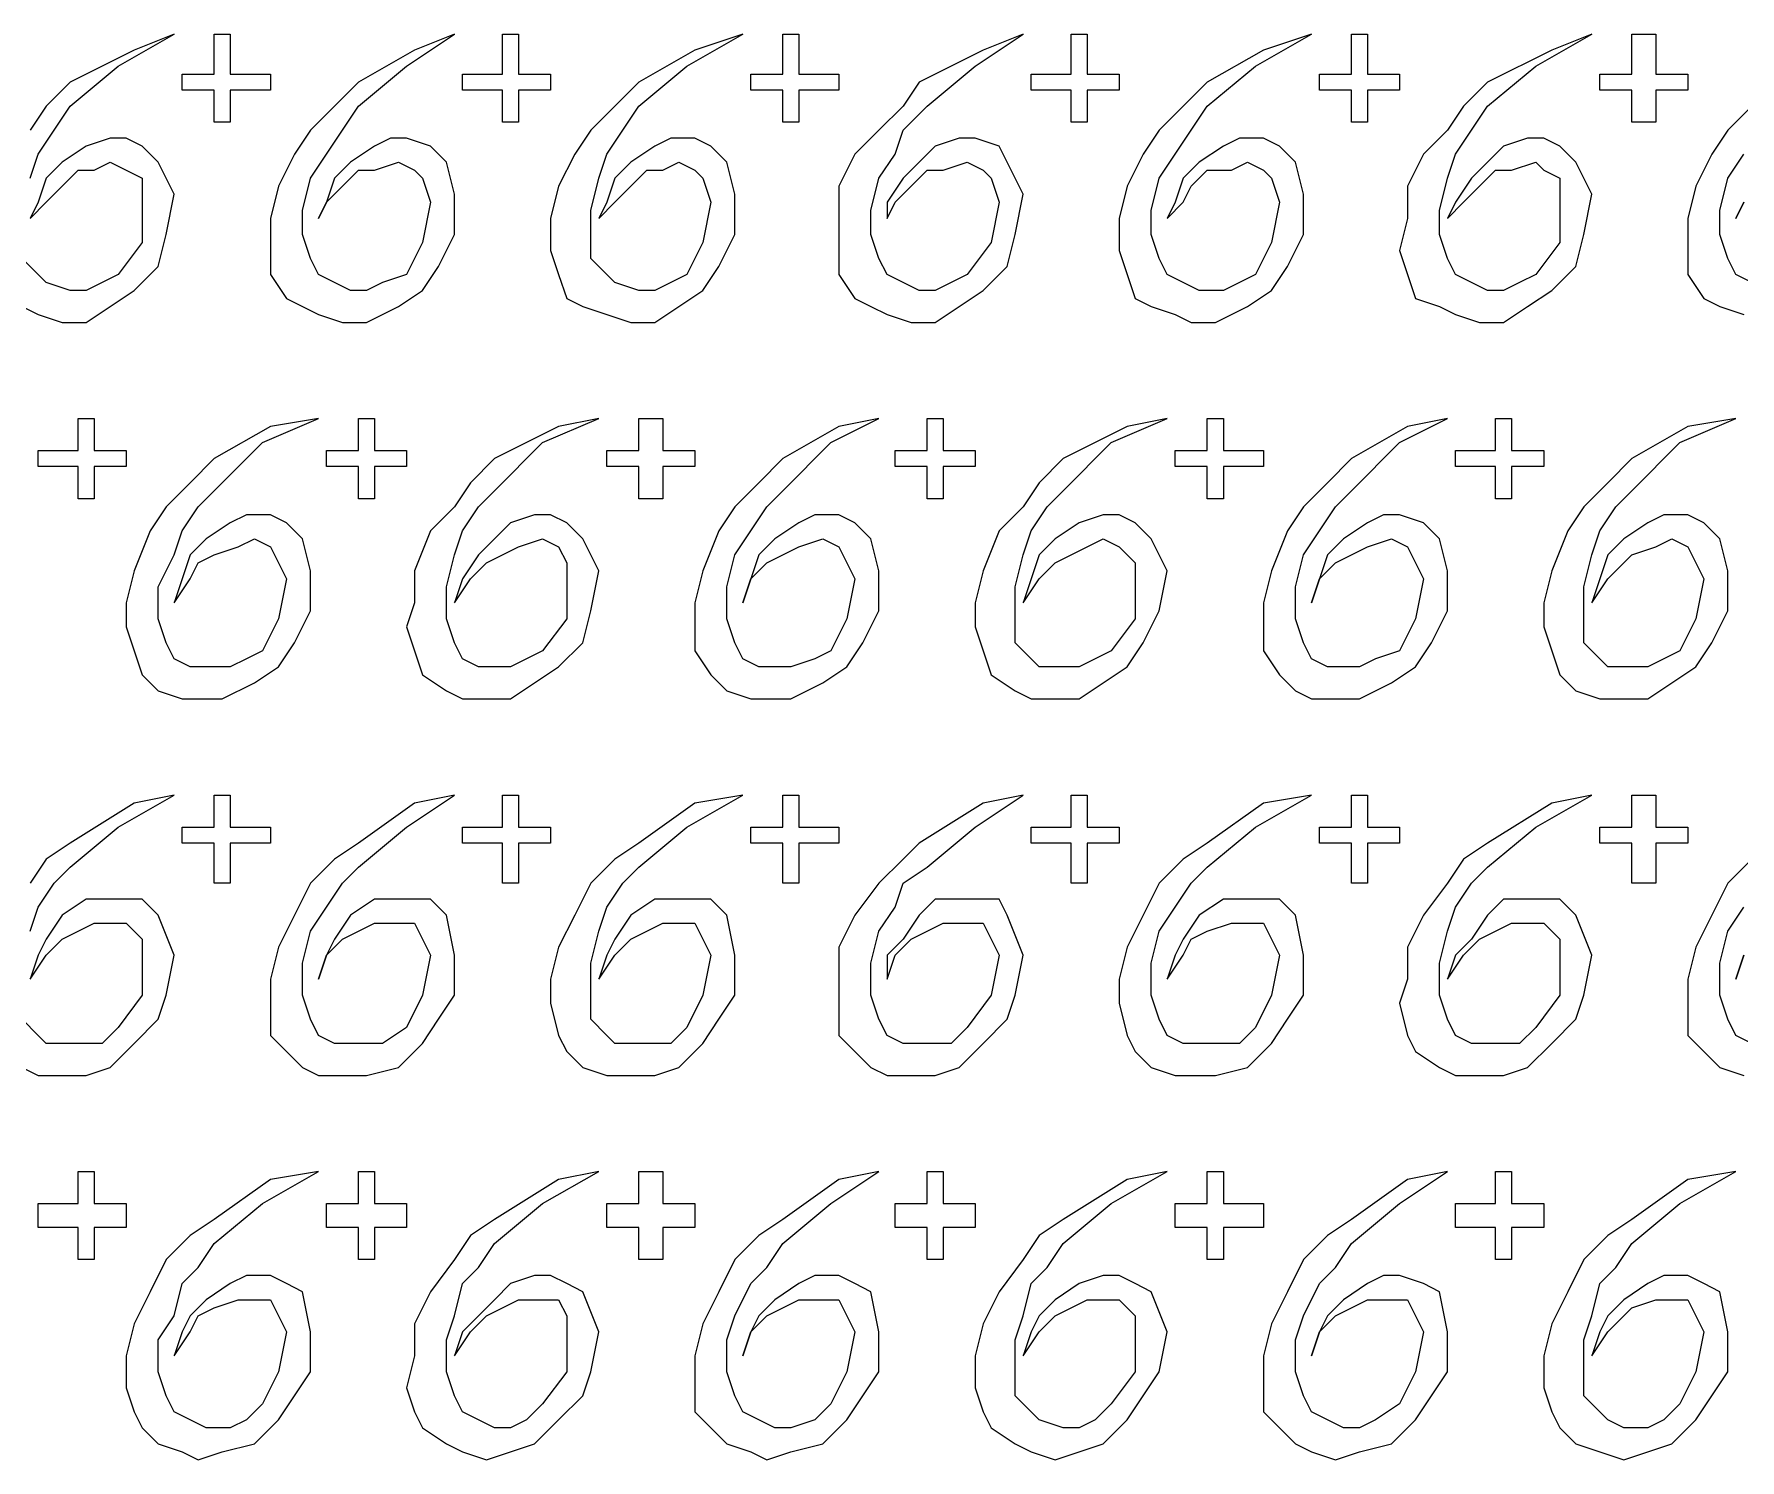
# Model space of a CAD drawing. Extents: x -66030 to 95157, y -13132 to 45879.
# Drawn here: x -3528 to -2696, y 25923 to 26618 of the extents above; entities that cross this region are included whole.
import ezdxf

# ---------------------------------------------------------------- set-up
doc = ezdxf.new("R2010")
doc.units = 0
doc.header["$LTSCALE"] = 100
doc.header["$MEASUREMENT"] = 0
doc.layers.get('0').update_dxf_attribs({"linetype": 'CONTINUOUS'})

msp = doc.modelspace()

# ---------------------------------------------------------------- linework, layer by layer
at = {"lineweight": 0}
for points in [[(-3529.63, 26547.82), (-3525.73, 26559.54), (-3517.92, 26571.26), (-3510.1, 26582.98), (-3486.67, 26602.51), (-3459.33, 26618.13), (-3478.86, 26610.32), (-3510.1, 26594.7), (-3521.82, 26582.98), (-3529.63, 26571.26)], [(-2689.85, 26582.98), (-2701.57, 26571.26), (-2709.38, 26559.54), (-2717.19, 26543.92), (-2721.1, 26528.29), (-2721.1, 26512.67), (-2721.1, 26500.95), (-2713.29, 26489.23), (-2705.47, 26485.33), (-2693.76, 26481.42)], [(-3533.54, 26485.33), (-3525.73, 26481.42), (-3514.01, 26477.52), (-3502.29, 26477.52), (-3490.57, 26485.33), (-3478.86, 26493.14), (-3467.14, 26504.86), (-3463.23, 26520.48), (-3459.33, 26540.01), (-3467.14, 26555.64), (-3474.95, 26563.45), (-3482.76, 26567.35), (-3490.57, 26567.35), (-3502.29, 26563.45), (-3514.01, 26555.64), (-3521.82, 26547.82), (-3525.73, 26536.11), (-3529.63, 26528.29)], [(-2689.85, 26497.05), (-2697.66, 26500.95), (-2701.57, 26508.76), (-2705.47, 26520.48), (-2705.47, 26532.2), (-2701.57, 26547.82), (-2693.76, 26559.54)], [(-3529.63, 26528.29), (-3521.82, 26536.11), (-3514.01, 26543.92), (-3506.2, 26551.73), (-3498.39, 26551.73), (-3490.57, 26555.64), (-3482.76, 26551.73), (-3474.95, 26547.82), (-3474.95, 26536.11), (-3474.95, 26516.58), (-3486.67, 26500.95), (-3494.48, 26497.05), (-3502.29, 26493.14), (-3510.1, 26493.14), (-3521.82, 26497.05), (-3525.73, 26500.95), (-3533.54, 26508.76)], [(-2693.76, 26536.11), (-2697.66, 26528.29), (-2697.66, 26528.29), (-2693.76, 26536.11)], [(-3529.63, 26180.66), (-3525.73, 26192.38), (-3517.92, 26204.1), (-3510.1, 26211.91), (-3486.67, 26231.44), (-3459.33, 26247.06), (-3478.86, 26243.16), (-3510.1, 26223.63), (-3521.82, 26215.82), (-3529.63, 26204.1)], [(-2689.85, 26215.82), (-2701.57, 26204.1), (-2709.38, 26188.47), (-2717.19, 26172.85), (-2721.1, 26157.23), (-2721.1, 26145.51), (-2721.1, 26129.89), (-2713.29, 26122.07), (-2705.47, 26114.26), (-2693.76, 26110.36)], [(-3533.54, 26114.26), (-3525.73, 26110.36), (-3514.01, 26110.36), (-3502.29, 26110.36), (-3490.57, 26114.26), (-3478.86, 26125.98), (-3467.14, 26137.7), (-3463.23, 26149.41), (-3459.33, 26168.94), (-3467.14, 26188.47), (-3474.95, 26196.29), (-3482.76, 26196.29), (-3490.57, 26196.29), (-3502.29, 26196.29), (-3514.01, 26188.47), (-3521.82, 26176.76), (-3525.73, 26168.94), (-3529.63, 26157.23)], [(-2689.85, 26125.98), (-2697.66, 26129.89), (-2701.57, 26137.7), (-2705.47, 26149.41), (-2705.47, 26165.04), (-2701.57, 26180.66), (-2693.76, 26192.38)], [(-3529.63, 26157.23), (-3521.82, 26168.94), (-3514.01, 26176.76), (-3506.2, 26180.66), (-3498.39, 26184.57), (-3490.57, 26184.57), (-3482.76, 26184.57), (-3474.95, 26176.76), (-3474.95, 26168.94), (-3474.95, 26149.41), (-3486.67, 26133.79), (-3494.48, 26125.98), (-3502.29, 26125.98), (-3510.1, 26125.98), (-3521.82, 26125.98), (-3525.73, 26129.89), (-3533.54, 26137.7)], [(-2693.76, 26168.94), (-2697.66, 26157.23), (-2697.66, 26157.23), (-2693.76, 26168.94)]]:
    msp.add_lwpolyline(points, dxfattribs=at)
for points in [[(-3455.42, 26598.6), (-3447.61, 26598.6), (-3439.8, 26598.6), (-3439.8, 26606.41), (-3439.8, 26618.13), (-3435.89, 26618.13), (-3431.98, 26618.13), (-3431.98, 26606.41), (-3431.98, 26598.6), (-3420.27, 26598.6), (-3412.45, 26598.6), (-3412.45, 26594.7), (-3412.45, 26590.79), (-3420.27, 26590.79), (-3431.98, 26590.79), (-3431.98, 26582.98), (-3431.98, 26575.17), (-3435.89, 26575.17), (-3439.8, 26575.17), (-3439.8, 26582.98), (-3439.8, 26590.79), (-3447.61, 26590.79), (-3455.42, 26590.79), (-3455.42, 26594.7), (-3455.42, 26598.6)], [(-3389.02, 26528.29), (-3385.11, 26536.11), (-3377.3, 26543.92), (-3369.49, 26551.73), (-3361.68, 26551.73), (-3349.96, 26555.64), (-3342.15, 26551.73), (-3338.24, 26547.82), (-3334.34, 26536.11), (-3338.24, 26516.58), (-3346.05, 26500.95), (-3357.77, 26497.05), (-3365.58, 26493.14), (-3373.39, 26493.14), (-3381.21, 26497.05), (-3389.02, 26500.95), (-3392.92, 26508.76), (-3396.83, 26520.48), (-3396.83, 26532.2), (-3392.92, 26547.82), (-3385.11, 26559.54), (-3377.3, 26571.26), (-3369.49, 26582.98), (-3346.05, 26602.51), (-3322.62, 26618.13), (-3342.15, 26610.32), (-3369.49, 26594.7), (-3381.21, 26582.98), (-3392.92, 26571.26), (-3400.74, 26559.54), (-3408.55, 26543.92), (-3412.45, 26528.29), (-3412.45, 26512.67), (-3412.45, 26500.95), (-3404.64, 26489.23), (-3396.83, 26485.33), (-3389.02, 26481.42), (-3377.3, 26477.52), (-3365.58, 26477.52), (-3349.96, 26485.33), (-3338.24, 26493.14), (-3330.43, 26504.86), (-3322.62, 26520.48), (-3322.62, 26540.01), (-3326.52, 26555.64), (-3334.34, 26563.45), (-3346.05, 26567.35), (-3353.86, 26567.35), (-3361.68, 26563.45), (-3373.39, 26555.64), (-3381.21, 26547.82), (-3385.11, 26536.11), (-3389.02, 26528.29)], [(-3318.71, 26598.6), (-3306.99, 26598.6), (-3299.18, 26598.6), (-3299.18, 26606.41), (-3299.18, 26618.13), (-3295.28, 26618.13), (-3291.37, 26618.13), (-3291.37, 26606.41), (-3291.37, 26598.6), (-3283.56, 26598.6), (-3275.75, 26598.6), (-3275.75, 26594.7), (-3275.75, 26590.79), (-3283.56, 26590.79), (-3291.37, 26590.79), (-3291.37, 26582.98), (-3291.37, 26575.17), (-3295.28, 26575.17), (-3299.18, 26575.17), (-3299.18, 26582.98), (-3299.18, 26590.79), (-3306.99, 26590.79), (-3318.71, 26590.79), (-3318.71, 26594.7), (-3318.71, 26598.6)], [(-3252.31, 26528.29), (-3244.5, 26536.11), (-3236.69, 26543.92), (-3228.87, 26551.73), (-3221.06, 26551.73), (-3213.25, 26555.64), (-3205.44, 26551.73), (-3201.53, 26547.82), (-3197.63, 26536.11), (-3201.53, 26516.58), (-3209.34, 26500.95), (-3217.16, 26497.05), (-3224.97, 26493.14), (-3232.78, 26493.14), (-3244.5, 26497.05), (-3248.4, 26500.95), (-3256.22, 26508.76), (-3256.22, 26520.48), (-3256.22, 26532.2), (-3252.31, 26547.82), (-3248.4, 26559.54), (-3240.59, 26571.26), (-3232.78, 26582.98), (-3209.34, 26602.51), (-3182, 26618.13), (-3205.44, 26610.32), (-3232.78, 26594.7), (-3244.5, 26582.98), (-3256.22, 26571.26), (-3264.03, 26559.54), (-3271.84, 26543.92), (-3275.75, 26528.29), (-3275.75, 26512.67), (-3271.84, 26500.95), (-3267.93, 26489.23), (-3260.12, 26485.33), (-3248.4, 26481.42), (-3236.69, 26477.52), (-3224.97, 26477.52), (-3213.25, 26485.33), (-3201.53, 26493.14), (-3193.72, 26504.86), (-3185.91, 26520.48), (-3185.91, 26540.01), (-3189.81, 26555.64), (-3197.63, 26563.45), (-3205.44, 26567.35), (-3217.16, 26567.35), (-3224.97, 26563.45), (-3236.69, 26555.64), (-3244.5, 26547.82), (-3248.4, 26536.11), (-3252.31, 26528.29)], [(-3178.1, 26598.6), (-3170.28, 26598.6), (-3162.47, 26598.6), (-3162.47, 26606.41), (-3162.47, 26618.13), (-3158.57, 26618.13), (-3154.66, 26618.13), (-3154.66, 26606.41), (-3154.66, 26598.6), (-3146.85, 26598.6), (-3135.13, 26598.6), (-3135.13, 26594.7), (-3135.13, 26590.79), (-3146.85, 26590.79), (-3154.66, 26590.79), (-3154.66, 26582.98), (-3154.66, 26575.17), (-3158.57, 26575.17), (-3162.47, 26575.17), (-3162.47, 26582.98), (-3162.47, 26590.79), (-3170.28, 26590.79), (-3178.1, 26590.79), (-3178.1, 26594.7), (-3178.1, 26598.6)], [(-3111.69, 26528.29), (-3107.79, 26536.11), (-3099.98, 26543.92), (-3092.17, 26551.73), (-3084.35, 26551.73), (-3072.64, 26555.64), (-3064.82, 26551.73), (-3060.92, 26547.82), (-3057.01, 26536.11), (-3060.92, 26516.58), (-3072.64, 26500.95), (-3080.45, 26497.05), (-3088.26, 26493.14), (-3096.07, 26493.14), (-3103.88, 26497.05), (-3111.69, 26500.95), (-3115.6, 26508.76), (-3119.51, 26520.48), (-3119.51, 26532.2), (-3115.6, 26547.82), (-3107.79, 26559.54), (-3103.88, 26571.26), (-3092.17, 26582.98), (-3068.73, 26602.51), (-3045.29, 26618.13), (-3064.82, 26610.32), (-3096.07, 26594.7), (-3103.88, 26582.98), (-3115.6, 26571.26), (-3127.32, 26559.54), (-3135.13, 26543.92), (-3135.13, 26528.29), (-3135.13, 26512.67), (-3135.13, 26500.95), (-3127.32, 26489.23), (-3119.51, 26485.33), (-3111.69, 26481.42), (-3099.98, 26477.52), (-3088.26, 26477.52), (-3076.54, 26485.33), (-3064.82, 26493.14), (-3053.11, 26504.86), (-3049.2, 26520.48), (-3045.29, 26540.01), (-3053.11, 26555.64), (-3057.01, 26563.45), (-3068.73, 26567.35), (-3076.54, 26567.35), (-3088.26, 26563.45), (-3096.07, 26555.64), (-3103.88, 26547.82), (-3111.69, 26536.11), (-3111.69, 26528.29)], [(-3041.39, 26598.6), (-3033.58, 26598.6), (-3021.86, 26598.6), (-3021.86, 26606.41), (-3021.86, 26618.13), (-3017.95, 26618.13), (-3014.05, 26618.13), (-3014.05, 26606.41), (-3014.05, 26598.6), (-3006.23, 26598.6), (-2998.42, 26598.6), (-2998.42, 26594.7), (-2998.42, 26590.79), (-3006.23, 26590.79), (-3014.05, 26590.79), (-3014.05, 26582.98), (-3014.05, 26575.17), (-3017.95, 26575.17), (-3021.86, 26575.17), (-3021.86, 26582.98), (-3021.86, 26590.79), (-3033.58, 26590.79), (-3041.39, 26590.79), (-3041.39, 26594.7), (-3041.39, 26598.6)], [(-2974.99, 26528.29), (-2967.17, 26536.11), (-2963.27, 26543.92), (-2955.46, 26551.73), (-2943.74, 26551.73), (-2935.93, 26555.64), (-2928.11, 26551.73), (-2924.21, 26547.82), (-2920.3, 26536.11), (-2924.21, 26516.58), (-2932.02, 26500.95), (-2939.83, 26497.05), (-2947.64, 26493.14), (-2959.36, 26493.14), (-2967.17, 26497.05), (-2974.99, 26500.95), (-2978.89, 26508.76), (-2982.8, 26520.48), (-2982.8, 26532.2), (-2978.89, 26547.82), (-2971.08, 26559.54), (-2963.27, 26571.26), (-2955.46, 26582.98), (-2932.02, 26602.51), (-2904.68, 26618.13), (-2928.11, 26610.32), (-2955.46, 26594.7), (-2967.17, 26582.98), (-2978.89, 26571.26), (-2986.7, 26559.54), (-2994.52, 26543.92), (-2998.42, 26528.29), (-2998.42, 26512.67), (-2994.52, 26500.95), (-2990.61, 26489.23), (-2982.8, 26485.33), (-2971.08, 26481.42), (-2963.27, 26477.52), (-2951.55, 26477.52), (-2935.93, 26485.33), (-2924.21, 26493.14), (-2916.4, 26504.86), (-2908.58, 26520.48), (-2908.58, 26540.01), (-2912.49, 26555.64), (-2920.3, 26563.45), (-2928.11, 26567.35), (-2939.83, 26567.35), (-2947.64, 26563.45), (-2959.36, 26555.64), (-2967.17, 26547.82), (-2971.08, 26536.11), (-2974.99, 26528.29)], [(-2900.77, 26598.6), (-2892.96, 26598.6), (-2885.15, 26598.6), (-2885.15, 26606.41), (-2885.15, 26618.13), (-2881.24, 26618.13), (-2877.34, 26618.13), (-2877.34, 26606.41), (-2877.34, 26598.6), (-2869.53, 26598.6), (-2861.71, 26598.6), (-2861.71, 26594.7), (-2861.71, 26590.79), (-2869.53, 26590.79), (-2877.34, 26590.79), (-2877.34, 26582.98), (-2877.34, 26575.17), (-2881.24, 26575.17), (-2885.15, 26575.17), (-2885.15, 26582.98), (-2885.15, 26590.79), (-2892.96, 26590.79), (-2900.77, 26590.79), (-2900.77, 26594.7), (-2900.77, 26598.6)], [(-2838.28, 26528.29), (-2830.47, 26536.11), (-2822.65, 26543.92), (-2814.84, 26551.73), (-2807.03, 26551.73), (-2795.31, 26555.64), (-2791.41, 26551.73), (-2783.59, 26547.82), (-2783.59, 26536.11), (-2783.59, 26516.58), (-2795.31, 26500.95), (-2803.12, 26497.05), (-2810.94, 26493.14), (-2818.75, 26493.14), (-2826.56, 26497.05), (-2834.37, 26500.95), (-2838.28, 26508.76), (-2842.18, 26520.48), (-2842.18, 26532.2), (-2838.28, 26547.82), (-2834.37, 26559.54), (-2826.56, 26571.26), (-2818.75, 26582.98), (-2795.31, 26602.51), (-2767.97, 26618.13), (-2787.5, 26610.32), (-2818.75, 26594.7), (-2830.47, 26582.98), (-2838.28, 26571.26), (-2850, 26559.54), (-2857.81, 26543.92), (-2857.81, 26528.29), (-2861.71, 26512.67), (-2857.81, 26500.95), (-2853.9, 26489.23), (-2842.18, 26485.33), (-2834.37, 26481.42), (-2822.65, 26477.52), (-2810.94, 26477.52), (-2799.22, 26485.33), (-2787.5, 26493.14), (-2775.78, 26504.86), (-2771.88, 26520.48), (-2767.97, 26540.01), (-2775.78, 26555.64), (-2783.59, 26563.45), (-2791.41, 26567.35), (-2799.22, 26567.35), (-2810.94, 26563.45), (-2818.75, 26555.64), (-2826.56, 26547.82), (-2834.37, 26536.11), (-2838.28, 26528.29)], [(-2764.06, 26598.6), (-2756.25, 26598.6), (-2748.44, 26598.6), (-2748.44, 26606.41), (-2748.44, 26618.13), (-2744.53, 26618.13), (-2736.72, 26618.13), (-2736.72, 26606.41), (-2736.72, 26598.6), (-2728.91, 26598.6), (-2721.1, 26598.6), (-2721.1, 26594.7), (-2721.1, 26590.79), (-2728.91, 26590.79), (-2736.72, 26590.79), (-2736.72, 26582.98), (-2736.72, 26575.17), (-2744.53, 26575.17), (-2748.44, 26575.17), (-2748.44, 26582.98), (-2748.44, 26590.79), (-2756.25, 26590.79), (-2764.06, 26590.79), (-2764.06, 26594.7), (-2764.06, 26598.6)], [(-3525.73, 26415.02), (-3517.92, 26415.02), (-3506.2, 26415.02), (-3506.2, 26422.83), (-3506.2, 26430.64), (-3502.29, 26430.64), (-3498.39, 26430.64), (-3498.39, 26422.83), (-3498.39, 26415.02), (-3490.57, 26415.02), (-3482.76, 26415.02), (-3482.76, 26411.11), (-3482.76, 26407.21), (-3490.57, 26407.21), (-3498.39, 26407.21), (-3498.39, 26399.4), (-3498.39, 26391.58), (-3502.29, 26391.58), (-3506.2, 26391.58), (-3506.2, 26399.4), (-3506.2, 26407.21), (-3517.92, 26407.21), (-3525.73, 26407.21), (-3525.73, 26411.11), (-3525.73, 26415.02)], [(-3459.33, 26340.81), (-3451.51, 26352.53), (-3447.61, 26360.34), (-3439.8, 26364.24), (-3428.08, 26368.15), (-3420.27, 26372.06), (-3412.45, 26368.15), (-3408.55, 26360.34), (-3404.64, 26352.53), (-3408.55, 26333), (-3416.36, 26317.37), (-3424.17, 26313.47), (-3431.98, 26309.56), (-3443.7, 26309.56), (-3451.51, 26309.56), (-3459.33, 26313.47), (-3463.23, 26321.28), (-3467.14, 26333), (-3467.14, 26348.62), (-3459.33, 26364.24), (-3455.42, 26375.96), (-3447.61, 26387.68), (-3439.8, 26395.49), (-3416.36, 26418.93), (-3389.02, 26430.64), (-3412.45, 26426.74), (-3439.8, 26411.11), (-3451.51, 26399.4), (-3463.23, 26387.68), (-3471.04, 26375.96), (-3478.86, 26356.43), (-3482.76, 26340.81), (-3482.76, 26329.09), (-3478.86, 26317.37), (-3474.95, 26305.65), (-3467.14, 26297.84), (-3455.42, 26293.94), (-3447.61, 26293.94), (-3435.89, 26293.94), (-3420.27, 26301.75), (-3408.55, 26309.56), (-3400.74, 26321.28), (-3392.92, 26336.9), (-3392.92, 26356.43), (-3396.83, 26372.06), (-3404.64, 26379.87), (-3412.45, 26383.77), (-3424.17, 26383.77), (-3431.98, 26379.87), (-3443.7, 26372.06), (-3451.51, 26364.24), (-3455.42, 26352.53), (-3459.33, 26340.81)], [(-3385.11, 26415.02), (-3377.3, 26415.02), (-3369.49, 26415.02), (-3369.49, 26422.83), (-3369.49, 26430.64), (-3365.58, 26430.64), (-3361.68, 26430.64), (-3361.68, 26422.83), (-3361.68, 26415.02), (-3353.86, 26415.02), (-3346.05, 26415.02), (-3346.05, 26411.11), (-3346.05, 26407.21), (-3353.86, 26407.21), (-3361.68, 26407.21), (-3361.68, 26399.4), (-3361.68, 26391.58), (-3365.58, 26391.58), (-3369.49, 26391.58), (-3369.49, 26399.4), (-3369.49, 26407.21), (-3377.3, 26407.21), (-3385.11, 26407.21), (-3385.11, 26411.11), (-3385.11, 26415.02)], [(-3322.62, 26340.81), (-3314.81, 26352.53), (-3306.99, 26360.34), (-3299.18, 26364.24), (-3291.37, 26368.15), (-3279.65, 26372.06), (-3271.84, 26368.15), (-3267.93, 26360.34), (-3267.93, 26352.53), (-3267.93, 26333), (-3279.65, 26317.37), (-3287.46, 26313.47), (-3295.28, 26309.56), (-3303.09, 26309.56), (-3310.9, 26309.56), (-3318.71, 26313.47), (-3322.62, 26321.28), (-3326.52, 26333), (-3326.52, 26348.62), (-3322.62, 26364.24), (-3318.71, 26375.96), (-3310.9, 26387.68), (-3303.09, 26395.49), (-3279.65, 26418.93), (-3252.31, 26430.64), (-3271.84, 26426.74), (-3303.09, 26411.11), (-3314.81, 26399.4), (-3322.62, 26387.68), (-3334.34, 26375.96), (-3342.15, 26356.43), (-3342.15, 26340.81), (-3346.05, 26329.09), (-3342.15, 26317.37), (-3338.24, 26305.65), (-3326.52, 26297.84), (-3318.71, 26293.94), (-3306.99, 26293.94), (-3295.28, 26293.94), (-3283.56, 26301.75), (-3271.84, 26309.56), (-3260.12, 26321.28), (-3256.22, 26336.9), (-3252.31, 26356.43), (-3260.12, 26372.06), (-3267.93, 26379.87), (-3275.75, 26383.77), (-3283.56, 26383.77), (-3295.28, 26379.87), (-3303.09, 26372.06), (-3310.9, 26364.24), (-3318.71, 26352.53), (-3322.62, 26340.81)], [(-3248.4, 26415.02), (-3240.59, 26415.02), (-3232.78, 26415.02), (-3232.78, 26422.83), (-3232.78, 26430.64), (-3228.87, 26430.64), (-3221.06, 26430.64), (-3221.06, 26422.83), (-3221.06, 26415.02), (-3213.25, 26415.02), (-3205.44, 26415.02), (-3205.44, 26411.11), (-3205.44, 26407.21), (-3213.25, 26407.21), (-3221.06, 26407.21), (-3221.06, 26399.4), (-3221.06, 26391.58), (-3228.87, 26391.58), (-3232.78, 26391.58), (-3232.78, 26399.4), (-3232.78, 26407.21), (-3240.59, 26407.21), (-3248.4, 26407.21), (-3248.4, 26411.11), (-3248.4, 26415.02)], [(-3182, 26340.81), (-3178.1, 26352.53), (-3170.28, 26360.34), (-3162.47, 26364.24), (-3154.66, 26368.15), (-3142.94, 26372.06), (-3135.13, 26368.15), (-3131.22, 26360.34), (-3127.32, 26352.53), (-3131.22, 26333), (-3139.04, 26317.37), (-3146.85, 26313.47), (-3158.57, 26309.56), (-3166.38, 26309.56), (-3174.19, 26309.56), (-3182, 26313.47), (-3185.91, 26321.28), (-3189.81, 26333), (-3189.81, 26348.62), (-3185.91, 26364.24), (-3178.1, 26375.96), (-3170.28, 26387.68), (-3162.47, 26395.49), (-3139.04, 26418.93), (-3115.6, 26430.64), (-3135.13, 26426.74), (-3162.47, 26411.11), (-3174.19, 26399.4), (-3185.91, 26387.68), (-3193.72, 26375.96), (-3201.53, 26356.43), (-3205.44, 26340.81), (-3205.44, 26329.09), (-3205.44, 26317.37), (-3197.63, 26305.65), (-3189.81, 26297.84), (-3178.1, 26293.94), (-3170.28, 26293.94), (-3158.57, 26293.94), (-3142.94, 26301.75), (-3131.22, 26309.56), (-3123.41, 26321.28), (-3115.6, 26336.9), (-3115.6, 26356.43), (-3119.51, 26372.06), (-3127.32, 26379.87), (-3135.13, 26383.77), (-3146.85, 26383.77), (-3154.66, 26379.87), (-3166.38, 26372.06), (-3174.19, 26364.24), (-3178.1, 26352.53), (-3182, 26340.81)], [(-3107.79, 26415.02), (-3099.98, 26415.02), (-3092.17, 26415.02), (-3092.17, 26422.83), (-3092.17, 26430.64), (-3088.26, 26430.64), (-3084.35, 26430.64), (-3084.35, 26422.83), (-3084.35, 26415.02), (-3076.54, 26415.02), (-3068.73, 26415.02), (-3068.73, 26411.11), (-3068.73, 26407.21), (-3076.54, 26407.21), (-3084.35, 26407.21), (-3084.35, 26399.4), (-3084.35, 26391.58), (-3088.26, 26391.58), (-3092.17, 26391.58), (-3092.17, 26399.4), (-3092.17, 26407.21), (-3099.98, 26407.21), (-3107.79, 26407.21), (-3107.79, 26411.11), (-3107.79, 26415.02)], [(-3045.29, 26340.81), (-3037.48, 26352.53), (-3029.67, 26360.34), (-3021.86, 26364.24), (-3014.05, 26368.15), (-3006.23, 26372.06), (-2998.42, 26368.15), (-2990.61, 26360.34), (-2990.61, 26352.53), (-2990.61, 26333), (-3002.33, 26317.37), (-3010.14, 26313.47), (-3017.95, 26309.56), (-3025.76, 26309.56), (-3037.48, 26309.56), (-3041.39, 26313.47), (-3049.2, 26321.28), (-3049.2, 26333), (-3049.2, 26348.62), (-3045.29, 26364.24), (-3041.39, 26375.96), (-3033.58, 26387.68), (-3025.76, 26395.49), (-3002.33, 26418.93), (-2974.99, 26430.64), (-2994.52, 26426.74), (-3025.76, 26411.11), (-3037.48, 26399.4), (-3045.29, 26387.68), (-3057.01, 26375.96), (-3064.82, 26356.43), (-3068.73, 26340.81), (-3068.73, 26329.09), (-3064.82, 26317.37), (-3060.92, 26305.65), (-3049.2, 26297.84), (-3041.39, 26293.94), (-3029.67, 26293.94), (-3017.95, 26293.94), (-3006.23, 26301.75), (-2994.52, 26309.56), (-2986.7, 26321.28), (-2978.89, 26336.9), (-2974.99, 26356.43), (-2982.8, 26372.06), (-2990.61, 26379.87), (-2998.42, 26383.77), (-3006.23, 26383.77), (-3017.95, 26379.87), (-3029.67, 26372.06), (-3037.48, 26364.24), (-3041.39, 26352.53), (-3045.29, 26340.81)], [(-2971.08, 26415.02), (-2963.27, 26415.02), (-2955.46, 26415.02), (-2955.46, 26422.83), (-2955.46, 26430.64), (-2951.55, 26430.64), (-2947.64, 26430.64), (-2947.64, 26422.83), (-2947.64, 26415.02), (-2935.93, 26415.02), (-2928.11, 26415.02), (-2928.11, 26411.11), (-2928.11, 26407.21), (-2935.93, 26407.21), (-2947.64, 26407.21), (-2947.64, 26399.4), (-2947.64, 26391.58), (-2951.55, 26391.58), (-2955.46, 26391.58), (-2955.46, 26399.4), (-2955.46, 26407.21), (-2963.27, 26407.21), (-2971.08, 26407.21), (-2971.08, 26411.11), (-2971.08, 26415.02)], [(-2904.68, 26340.81), (-2900.77, 26352.53), (-2892.96, 26360.34), (-2885.15, 26364.24), (-2877.34, 26368.15), (-2865.62, 26372.06), (-2857.81, 26368.15), (-2853.9, 26360.34), (-2850, 26352.53), (-2853.9, 26333), (-2861.71, 26317.37), (-2873.43, 26313.47), (-2881.24, 26309.56), (-2889.05, 26309.56), (-2896.87, 26309.56), (-2904.68, 26313.47), (-2908.58, 26321.28), (-2912.49, 26333), (-2912.49, 26348.62), (-2908.58, 26364.24), (-2900.77, 26375.96), (-2892.96, 26387.68), (-2885.15, 26395.49), (-2861.71, 26418.93), (-2838.28, 26430.64), (-2857.81, 26426.74), (-2885.15, 26411.11), (-2896.87, 26399.4), (-2908.58, 26387.68), (-2916.4, 26375.96), (-2924.21, 26356.43), (-2928.11, 26340.81), (-2928.11, 26329.09), (-2928.11, 26317.37), (-2920.3, 26305.65), (-2912.49, 26297.84), (-2904.68, 26293.94), (-2892.96, 26293.94), (-2881.24, 26293.94), (-2865.62, 26301.75), (-2853.9, 26309.56), (-2846.09, 26321.28), (-2838.28, 26336.9), (-2838.28, 26356.43), (-2842.18, 26372.06), (-2850, 26379.87), (-2861.71, 26383.77), (-2869.53, 26383.77), (-2877.34, 26379.87), (-2889.05, 26372.06), (-2896.87, 26364.24), (-2900.77, 26352.53), (-2904.68, 26340.81)], [(-2834.37, 26415.02), (-2826.56, 26415.02), (-2814.84, 26415.02), (-2814.84, 26422.83), (-2814.84, 26430.64), (-2810.94, 26430.64), (-2807.03, 26430.64), (-2807.03, 26422.83), (-2807.03, 26415.02), (-2799.22, 26415.02), (-2791.41, 26415.02), (-2791.41, 26411.11), (-2791.41, 26407.21), (-2799.22, 26407.21), (-2807.03, 26407.21), (-2807.03, 26399.4), (-2807.03, 26391.58), (-2810.94, 26391.58), (-2814.84, 26391.58), (-2814.84, 26399.4), (-2814.84, 26407.21), (-2826.56, 26407.21), (-2834.37, 26407.21), (-2834.37, 26411.11), (-2834.37, 26415.02)], [(-2767.97, 26340.81), (-2760.16, 26352.53), (-2752.35, 26360.34), (-2748.44, 26364.24), (-2736.72, 26368.15), (-2728.91, 26372.06), (-2721.1, 26368.15), (-2717.19, 26360.34), (-2713.29, 26352.53), (-2717.19, 26333), (-2725, 26317.37), (-2732.82, 26313.47), (-2740.63, 26309.56), (-2752.35, 26309.56), (-2760.16, 26309.56), (-2764.06, 26313.47), (-2771.88, 26321.28), (-2771.88, 26333), (-2771.88, 26348.62), (-2767.97, 26364.24), (-2764.06, 26375.96), (-2756.25, 26387.68), (-2748.44, 26395.49), (-2725, 26418.93), (-2697.66, 26430.64), (-2721.1, 26426.74), (-2748.44, 26411.11), (-2760.16, 26399.4), (-2771.88, 26387.68), (-2779.69, 26375.96), (-2787.5, 26356.43), (-2791.41, 26340.81), (-2791.41, 26329.09), (-2787.5, 26317.37), (-2783.59, 26305.65), (-2775.78, 26297.84), (-2764.06, 26293.94), (-2752.35, 26293.94), (-2740.63, 26293.94), (-2728.91, 26301.75), (-2717.19, 26309.56), (-2709.38, 26321.28), (-2701.57, 26336.9), (-2701.57, 26356.43), (-2705.47, 26372.06), (-2713.29, 26379.87), (-2721.1, 26383.77), (-2732.82, 26383.77), (-2740.63, 26379.87), (-2752.35, 26372.06), (-2760.16, 26364.24), (-2764.06, 26352.53), (-2767.97, 26340.81)], [(-3455.42, 26231.44), (-3447.61, 26231.44), (-3439.8, 26231.44), (-3439.8, 26239.25), (-3439.8, 26247.06), (-3435.89, 26247.06), (-3431.98, 26247.06), (-3431.98, 26239.25), (-3431.98, 26231.44), (-3420.27, 26231.44), (-3412.45, 26231.44), (-3412.45, 26227.53), (-3412.45, 26223.63), (-3420.27, 26223.63), (-3431.98, 26223.63), (-3431.98, 26211.91), (-3431.98, 26204.1), (-3435.89, 26204.1), (-3439.8, 26204.1), (-3439.8, 26211.91), (-3439.8, 26223.63), (-3447.61, 26223.63), (-3455.42, 26223.63), (-3455.42, 26227.53), (-3455.42, 26231.44)], [(-3389.02, 26157.23), (-3385.11, 26168.94), (-3377.3, 26176.76), (-3369.49, 26180.66), (-3361.68, 26184.57), (-3349.96, 26184.57), (-3342.15, 26184.57), (-3338.24, 26176.76), (-3334.34, 26168.94), (-3338.24, 26149.41), (-3346.05, 26133.79), (-3357.77, 26125.98), (-3365.58, 26125.98), (-3373.39, 26125.98), (-3381.21, 26125.98), (-3389.02, 26129.89), (-3392.92, 26137.7), (-3396.83, 26149.41), (-3396.83, 26165.04), (-3392.92, 26180.66), (-3385.11, 26192.38), (-3377.3, 26204.1), (-3369.49, 26211.91), (-3346.05, 26231.44), (-3322.62, 26247.06), (-3342.15, 26243.16), (-3369.49, 26223.63), (-3381.21, 26215.82), (-3392.92, 26204.1), (-3400.74, 26188.47), (-3408.55, 26172.85), (-3412.45, 26157.23), (-3412.45, 26145.51), (-3412.45, 26129.89), (-3404.64, 26122.07), (-3396.83, 26114.26), (-3389.02, 26110.36), (-3377.3, 26110.36), (-3365.58, 26110.36), (-3349.96, 26114.26), (-3338.24, 26125.98), (-3330.43, 26137.7), (-3322.62, 26149.41), (-3322.62, 26168.94), (-3326.52, 26188.47), (-3334.34, 26196.29), (-3346.05, 26196.29), (-3353.86, 26196.29), (-3361.68, 26196.29), (-3373.39, 26188.47), (-3381.21, 26176.76), (-3385.11, 26168.94), (-3389.02, 26157.23)], [(-3318.71, 26231.44), (-3306.99, 26231.44), (-3299.18, 26231.44), (-3299.18, 26239.25), (-3299.18, 26247.06), (-3295.28, 26247.06), (-3291.37, 26247.06), (-3291.37, 26239.25), (-3291.37, 26231.44), (-3283.56, 26231.44), (-3275.75, 26231.44), (-3275.75, 26227.53), (-3275.75, 26223.63), (-3283.56, 26223.63), (-3291.37, 26223.63), (-3291.37, 26211.91), (-3291.37, 26204.1), (-3295.28, 26204.1), (-3299.18, 26204.1), (-3299.18, 26211.91), (-3299.18, 26223.63), (-3306.99, 26223.63), (-3318.71, 26223.63), (-3318.71, 26227.53), (-3318.71, 26231.44)], [(-3252.31, 26157.23), (-3244.5, 26168.94), (-3236.69, 26176.76), (-3228.87, 26180.66), (-3221.06, 26184.57), (-3213.25, 26184.57), (-3205.44, 26184.57), (-3201.53, 26176.76), (-3197.63, 26168.94), (-3201.53, 26149.41), (-3209.34, 26133.79), (-3217.16, 26125.98), (-3224.97, 26125.98), (-3232.78, 26125.98), (-3244.5, 26125.98), (-3248.4, 26129.89), (-3256.22, 26137.7), (-3256.22, 26149.41), (-3256.22, 26165.04), (-3252.31, 26180.66), (-3248.4, 26192.38), (-3240.59, 26204.1), (-3232.78, 26211.91), (-3209.34, 26231.44), (-3182, 26247.06), (-3205.44, 26243.16), (-3232.78, 26223.63), (-3244.5, 26215.82), (-3256.22, 26204.1), (-3264.03, 26188.47), (-3271.84, 26172.85), (-3275.75, 26157.23), (-3275.75, 26145.51), (-3271.84, 26129.89), (-3267.93, 26122.07), (-3260.12, 26114.26), (-3248.4, 26110.36), (-3236.69, 26110.36), (-3224.97, 26110.36), (-3213.25, 26114.26), (-3201.53, 26125.98), (-3193.72, 26137.7), (-3185.91, 26149.41), (-3185.91, 26168.94), (-3189.81, 26188.47), (-3197.63, 26196.29), (-3205.44, 26196.29), (-3217.16, 26196.29), (-3224.97, 26196.29), (-3236.69, 26188.47), (-3244.5, 26176.76), (-3248.4, 26168.94), (-3252.31, 26157.23)], [(-3178.1, 26231.44), (-3170.28, 26231.44), (-3162.47, 26231.44), (-3162.47, 26239.25), (-3162.47, 26247.06), (-3158.57, 26247.06), (-3154.66, 26247.06), (-3154.66, 26239.25), (-3154.66, 26231.44), (-3146.85, 26231.44), (-3135.13, 26231.44), (-3135.13, 26227.53), (-3135.13, 26223.63), (-3146.85, 26223.63), (-3154.66, 26223.63), (-3154.66, 26211.91), (-3154.66, 26204.1), (-3158.57, 26204.1), (-3162.47, 26204.1), (-3162.47, 26211.91), (-3162.47, 26223.63), (-3170.28, 26223.63), (-3178.1, 26223.63), (-3178.1, 26227.53), (-3178.1, 26231.44)], [(-3111.69, 26157.23), (-3107.79, 26168.94), (-3099.98, 26176.76), (-3092.17, 26180.66), (-3084.35, 26184.57), (-3072.64, 26184.57), (-3064.82, 26184.57), (-3060.92, 26176.76), (-3057.01, 26168.94), (-3060.92, 26149.41), (-3072.64, 26133.79), (-3080.45, 26125.98), (-3088.26, 26125.98), (-3096.07, 26125.98), (-3103.88, 26125.98), (-3111.69, 26129.89), (-3115.6, 26137.7), (-3119.51, 26149.41), (-3119.51, 26165.04), (-3115.6, 26180.66), (-3107.79, 26192.38), (-3103.88, 26204.1), (-3092.17, 26211.91), (-3068.73, 26231.44), (-3045.29, 26247.06), (-3064.82, 26243.16), (-3096.07, 26223.63), (-3103.88, 26215.82), (-3115.6, 26204.1), (-3127.32, 26188.47), (-3135.13, 26172.85), (-3135.13, 26157.23), (-3135.13, 26145.51), (-3135.13, 26129.89), (-3127.32, 26122.07), (-3119.51, 26114.26), (-3111.69, 26110.36), (-3099.98, 26110.36), (-3088.26, 26110.36), (-3076.54, 26114.26), (-3064.82, 26125.98), (-3053.11, 26137.7), (-3049.2, 26149.41), (-3045.29, 26168.94), (-3053.11, 26188.47), (-3057.01, 26196.29), (-3068.73, 26196.29), (-3076.54, 26196.29), (-3088.26, 26196.29), (-3096.07, 26188.47), (-3103.88, 26176.76), (-3111.69, 26168.94), (-3111.69, 26157.23)], [(-3041.39, 26231.44), (-3033.58, 26231.44), (-3021.86, 26231.44), (-3021.86, 26239.25), (-3021.86, 26247.06), (-3017.95, 26247.06), (-3014.05, 26247.06), (-3014.05, 26239.25), (-3014.05, 26231.44), (-3006.23, 26231.44), (-2998.42, 26231.44), (-2998.42, 26227.53), (-2998.42, 26223.63), (-3006.23, 26223.63), (-3014.05, 26223.63), (-3014.05, 26211.91), (-3014.05, 26204.1), (-3017.95, 26204.1), (-3021.86, 26204.1), (-3021.86, 26211.91), (-3021.86, 26223.63), (-3033.58, 26223.63), (-3041.39, 26223.63), (-3041.39, 26227.53), (-3041.39, 26231.44)], [(-2974.99, 26157.23), (-2967.17, 26168.94), (-2963.27, 26176.76), (-2955.46, 26180.66), (-2943.74, 26184.57), (-2935.93, 26184.57), (-2928.11, 26184.57), (-2924.21, 26176.76), (-2920.3, 26168.94), (-2924.21, 26149.41), (-2932.02, 26133.79), (-2939.83, 26125.98), (-2947.64, 26125.98), (-2959.36, 26125.98), (-2967.17, 26125.98), (-2974.99, 26129.89), (-2978.89, 26137.7), (-2982.8, 26149.41), (-2982.8, 26165.04), (-2978.89, 26180.66), (-2971.08, 26192.38), (-2963.27, 26204.1), (-2955.46, 26211.91), (-2932.02, 26231.44), (-2904.68, 26247.06), (-2928.11, 26243.16), (-2955.46, 26223.63), (-2967.17, 26215.82), (-2978.89, 26204.1), (-2986.7, 26188.47), (-2994.52, 26172.85), (-2998.42, 26157.23), (-2998.42, 26145.51), (-2994.52, 26129.89), (-2990.61, 26122.07), (-2982.8, 26114.26), (-2971.08, 26110.36), (-2963.27, 26110.36), (-2951.55, 26110.36), (-2935.93, 26114.26), (-2924.21, 26125.98), (-2916.4, 26137.7), (-2908.58, 26149.41), (-2908.58, 26168.94), (-2912.49, 26188.47), (-2920.3, 26196.29), (-2928.11, 26196.29), (-2939.83, 26196.29), (-2947.64, 26196.29), (-2959.36, 26188.47), (-2967.17, 26176.76), (-2971.08, 26168.94), (-2974.99, 26157.23)], [(-2900.77, 26231.44), (-2892.96, 26231.44), (-2885.15, 26231.44), (-2885.15, 26239.25), (-2885.15, 26247.06), (-2881.24, 26247.06), (-2877.34, 26247.06), (-2877.34, 26239.25), (-2877.34, 26231.44), (-2869.53, 26231.44), (-2861.71, 26231.44), (-2861.71, 26227.53), (-2861.71, 26223.63), (-2869.53, 26223.63), (-2877.34, 26223.63), (-2877.34, 26211.91), (-2877.34, 26204.1), (-2881.24, 26204.1), (-2885.15, 26204.1), (-2885.15, 26211.91), (-2885.15, 26223.63), (-2892.96, 26223.63), (-2900.77, 26223.63), (-2900.77, 26227.53), (-2900.77, 26231.44)], [(-2838.28, 26157.23), (-2830.47, 26168.94), (-2822.65, 26176.76), (-2814.84, 26180.66), (-2807.03, 26184.57), (-2795.31, 26184.57), (-2791.41, 26184.57), (-2783.59, 26176.76), (-2783.59, 26168.94), (-2783.59, 26149.41), (-2795.31, 26133.79), (-2803.12, 26125.98), (-2810.94, 26125.98), (-2818.75, 26125.98), (-2826.56, 26125.98), (-2834.37, 26129.89), (-2838.28, 26137.7), (-2842.18, 26149.41), (-2842.18, 26165.04), (-2838.28, 26180.66), (-2834.37, 26192.38), (-2826.56, 26204.1), (-2818.75, 26211.91), (-2795.31, 26231.44), (-2767.97, 26247.06), (-2787.5, 26243.16), (-2818.75, 26223.63), (-2830.47, 26215.82), (-2838.28, 26204.1), (-2850, 26188.47), (-2857.81, 26172.85), (-2857.81, 26157.23), (-2861.71, 26145.51), (-2857.81, 26129.89), (-2853.9, 26122.07), (-2842.18, 26114.26), (-2834.37, 26110.36), (-2822.65, 26110.36), (-2810.94, 26110.36), (-2799.22, 26114.26), (-2787.5, 26125.98), (-2775.78, 26137.7), (-2771.88, 26149.41), (-2767.97, 26168.94), (-2775.78, 26188.47), (-2783.59, 26196.29), (-2791.41, 26196.29), (-2799.22, 26196.29), (-2810.94, 26196.29), (-2818.75, 26188.47), (-2826.56, 26176.76), (-2834.37, 26168.94), (-2838.28, 26157.23)], [(-2764.06, 26231.44), (-2756.25, 26231.44), (-2748.44, 26231.44), (-2748.44, 26239.25), (-2748.44, 26247.06), (-2744.53, 26247.06), (-2736.72, 26247.06), (-2736.72, 26239.25), (-2736.72, 26231.44), (-2728.91, 26231.44), (-2721.1, 26231.44), (-2721.1, 26227.53), (-2721.1, 26223.63), (-2728.91, 26223.63), (-2736.72, 26223.63), (-2736.72, 26211.91), (-2736.72, 26204.1), (-2744.53, 26204.1), (-2748.44, 26204.1), (-2748.44, 26211.91), (-2748.44, 26223.63), (-2756.25, 26223.63), (-2764.06, 26223.63), (-2764.06, 26227.53), (-2764.06, 26231.44)], [(-3525.73, 26047.86), (-3517.92, 26047.86), (-3506.2, 26047.86), (-3506.2, 26055.67), (-3506.2, 26063.48), (-3502.29, 26063.48), (-3498.39, 26063.48), (-3498.39, 26055.67), (-3498.39, 26047.86), (-3490.57, 26047.86), (-3482.76, 26047.86), (-3482.76, 26040.05), (-3482.76, 26036.14), (-3490.57, 26036.14), (-3498.39, 26036.14), (-3498.39, 26028.33), (-3498.39, 26020.52), (-3502.29, 26020.52), (-3506.2, 26020.52), (-3506.2, 26028.33), (-3506.2, 26036.14), (-3517.92, 26036.14), (-3525.73, 26036.14), (-3525.73, 26040.05), (-3525.73, 26047.86)], [(-3459.33, 25973.65), (-3451.51, 25985.36), (-3447.61, 25993.18), (-3439.8, 25997.08), (-3428.08, 26000.99), (-3420.27, 26000.99), (-3412.45, 26000.99), (-3408.55, 25993.18), (-3404.64, 25985.36), (-3408.55, 25965.83), (-3416.36, 25950.21), (-3424.17, 25942.4), (-3431.98, 25938.49), (-3443.7, 25938.49), (-3451.51, 25942.4), (-3459.33, 25946.3), (-3463.23, 25954.12), (-3467.14, 25965.83), (-3467.14, 25981.46), (-3459.33, 25993.18), (-3455.42, 26008.8), (-3447.61, 26016.61), (-3439.8, 26028.33), (-3416.36, 26047.86), (-3389.02, 26063.48), (-3412.45, 26059.58), (-3439.8, 26040.05), (-3451.51, 26032.24), (-3463.23, 26020.52), (-3471.04, 26004.89), (-3478.86, 25989.27), (-3482.76, 25973.65), (-3482.76, 25958.02), (-3478.86, 25946.3), (-3474.95, 25938.49), (-3467.14, 25930.68), (-3455.42, 25926.77), (-3447.61, 25922.87), (-3435.89, 25926.77), (-3420.27, 25930.68), (-3408.55, 25942.4), (-3400.74, 25954.12), (-3392.92, 25965.83), (-3392.92, 25985.36), (-3396.83, 26004.89), (-3404.64, 26008.8), (-3412.45, 26012.71), (-3424.17, 26012.71), (-3431.98, 26008.8), (-3443.7, 26000.99), (-3451.51, 25993.18), (-3455.42, 25985.36), (-3459.33, 25973.65)], [(-3385.11, 26047.86), (-3377.3, 26047.86), (-3369.49, 26047.86), (-3369.49, 26055.67), (-3369.49, 26063.48), (-3365.58, 26063.48), (-3361.68, 26063.48), (-3361.68, 26055.67), (-3361.68, 26047.86), (-3353.86, 26047.86), (-3346.05, 26047.86), (-3346.05, 26040.05), (-3346.05, 26036.14), (-3353.86, 26036.14), (-3361.68, 26036.14), (-3361.68, 26028.33), (-3361.68, 26020.52), (-3365.58, 26020.52), (-3369.49, 26020.52), (-3369.49, 26028.33), (-3369.49, 26036.14), (-3377.3, 26036.14), (-3385.11, 26036.14), (-3385.11, 26040.05), (-3385.11, 26047.86)], [(-3322.62, 25973.65), (-3314.81, 25985.36), (-3306.99, 25993.18), (-3299.18, 25997.08), (-3291.37, 26000.99), (-3279.65, 26000.99), (-3271.84, 26000.99), (-3267.93, 25993.18), (-3267.93, 25985.36), (-3267.93, 25965.83), (-3279.65, 25950.21), (-3287.46, 25942.4), (-3295.28, 25938.49), (-3303.09, 25938.49), (-3310.9, 25942.4), (-3318.71, 25946.3), (-3322.62, 25954.12), (-3326.52, 25965.83), (-3326.52, 25981.46), (-3322.62, 25993.18), (-3318.71, 26008.8), (-3310.9, 26016.61), (-3303.09, 26028.33), (-3279.65, 26047.86), (-3252.31, 26063.48), (-3271.84, 26059.58), (-3303.09, 26040.05), (-3314.81, 26032.24), (-3322.62, 26020.52), (-3334.34, 26004.89), (-3342.15, 25989.27), (-3342.15, 25973.65), (-3346.05, 25958.02), (-3342.15, 25946.3), (-3338.24, 25938.49), (-3326.52, 25930.68), (-3318.71, 25926.77), (-3306.99, 25922.87), (-3295.28, 25926.77), (-3283.56, 25930.68), (-3271.84, 25942.4), (-3260.12, 25954.12), (-3256.22, 25965.83), (-3252.31, 25985.36), (-3260.12, 26004.89), (-3267.93, 26008.8), (-3275.75, 26012.71), (-3283.56, 26012.71), (-3295.28, 26008.8), (-3303.09, 26000.99), (-3310.9, 25993.18), (-3318.71, 25985.36), (-3322.62, 25973.65)], [(-3248.4, 26047.86), (-3240.59, 26047.86), (-3232.78, 26047.86), (-3232.78, 26055.67), (-3232.78, 26063.48), (-3228.87, 26063.48), (-3221.06, 26063.48), (-3221.06, 26055.67), (-3221.06, 26047.86), (-3213.25, 26047.86), (-3205.44, 26047.86), (-3205.44, 26040.05), (-3205.44, 26036.14), (-3213.25, 26036.14), (-3221.06, 26036.14), (-3221.06, 26028.33), (-3221.06, 26020.52), (-3228.87, 26020.52), (-3232.78, 26020.52), (-3232.78, 26028.33), (-3232.78, 26036.14), (-3240.59, 26036.14), (-3248.4, 26036.14), (-3248.4, 26040.05), (-3248.4, 26047.86)], [(-3182, 25973.65), (-3178.1, 25985.36), (-3170.28, 25993.18), (-3162.47, 25997.08), (-3154.66, 26000.99), (-3142.94, 26000.99), (-3135.13, 26000.99), (-3131.22, 25993.18), (-3127.32, 25985.36), (-3131.22, 25965.83), (-3139.04, 25950.21), (-3146.85, 25942.4), (-3158.57, 25938.49), (-3166.38, 25938.49), (-3174.19, 25942.4), (-3182, 25946.3), (-3185.91, 25954.12), (-3189.81, 25965.83), (-3189.81, 25981.46), (-3185.91, 25993.18), (-3178.1, 26008.8), (-3170.28, 26016.61), (-3162.47, 26028.33), (-3139.04, 26047.86), (-3115.6, 26063.48), (-3135.13, 26059.58), (-3162.47, 26040.05), (-3174.19, 26032.24), (-3185.91, 26020.52), (-3193.72, 26004.89), (-3201.53, 25989.27), (-3205.44, 25973.65), (-3205.44, 25958.02), (-3205.44, 25946.3), (-3197.63, 25938.49), (-3189.81, 25930.68), (-3178.1, 25926.77), (-3170.28, 25922.87), (-3158.57, 25926.77), (-3142.94, 25930.68), (-3131.22, 25942.4), (-3123.41, 25954.12), (-3115.6, 25965.83), (-3115.6, 25985.36), (-3119.51, 26004.89), (-3127.32, 26008.8), (-3135.13, 26012.71), (-3146.85, 26012.71), (-3154.66, 26008.8), (-3166.38, 26000.99), (-3174.19, 25993.18), (-3178.1, 25985.36), (-3182, 25973.65)], [(-3107.79, 26047.86), (-3099.98, 26047.86), (-3092.17, 26047.86), (-3092.17, 26055.67), (-3092.17, 26063.48), (-3088.26, 26063.48), (-3084.35, 26063.48), (-3084.35, 26055.67), (-3084.35, 26047.86), (-3076.54, 26047.86), (-3068.73, 26047.86), (-3068.73, 26040.05), (-3068.73, 26036.14), (-3076.54, 26036.14), (-3084.35, 26036.14), (-3084.35, 26028.33), (-3084.35, 26020.52), (-3088.26, 26020.52), (-3092.17, 26020.52), (-3092.17, 26028.33), (-3092.17, 26036.14), (-3099.98, 26036.14), (-3107.79, 26036.14), (-3107.79, 26040.05), (-3107.79, 26047.86)], [(-3045.29, 25973.65), (-3037.48, 25985.36), (-3029.67, 25993.18), (-3021.86, 25997.08), (-3014.05, 26000.99), (-3006.23, 26000.99), (-2998.42, 26000.99), (-2990.61, 25993.18), (-2990.61, 25985.36), (-2990.61, 25965.83), (-3002.33, 25950.21), (-3010.14, 25942.4), (-3017.95, 25938.49), (-3025.76, 25938.49), (-3037.48, 25942.4), (-3041.39, 25946.3), (-3049.2, 25954.12), (-3049.2, 25965.83), (-3049.2, 25981.46), (-3045.29, 25993.18), (-3041.39, 26008.8), (-3033.58, 26016.61), (-3025.76, 26028.33), (-3002.33, 26047.86), (-2974.99, 26063.48), (-2994.52, 26059.58), (-3025.76, 26040.05), (-3037.48, 26032.24), (-3045.29, 26020.52), (-3057.01, 26004.89), (-3064.82, 25989.27), (-3068.73, 25973.65), (-3068.73, 25958.02), (-3064.82, 25946.3), (-3060.92, 25938.49), (-3049.2, 25930.68), (-3041.39, 25926.77), (-3029.67, 25922.87), (-3017.95, 25926.77), (-3006.23, 25930.68), (-2994.52, 25942.4), (-2986.7, 25954.12), (-2978.89, 25965.83), (-2974.99, 25985.36), (-2982.8, 26004.89), (-2990.61, 26008.8), (-2998.42, 26012.71), (-3006.23, 26012.71), (-3017.95, 26008.8), (-3029.67, 26000.99), (-3037.48, 25993.18), (-3041.39, 25985.36), (-3045.29, 25973.65)], [(-2971.08, 26047.86), (-2963.27, 26047.86), (-2955.46, 26047.86), (-2955.46, 26055.67), (-2955.46, 26063.48), (-2951.55, 26063.48), (-2947.64, 26063.48), (-2947.64, 26055.67), (-2947.64, 26047.86), (-2935.93, 26047.86), (-2928.11, 26047.86), (-2928.11, 26040.05), (-2928.11, 26036.14), (-2935.93, 26036.14), (-2947.64, 26036.14), (-2947.64, 26028.33), (-2947.64, 26020.52), (-2951.55, 26020.52), (-2955.46, 26020.52), (-2955.46, 26028.33), (-2955.46, 26036.14), (-2963.27, 26036.14), (-2971.08, 26036.14), (-2971.08, 26040.05), (-2971.08, 26047.86)], [(-2904.68, 25973.65), (-2900.77, 25985.36), (-2892.96, 25993.18), (-2885.15, 25997.08), (-2877.34, 26000.99), (-2865.62, 26000.99), (-2857.81, 26000.99), (-2853.9, 25993.18), (-2850, 25985.36), (-2853.9, 25965.83), (-2861.71, 25950.21), (-2873.43, 25942.4), (-2881.24, 25938.49), (-2889.05, 25938.49), (-2896.87, 25942.4), (-2904.68, 25946.3), (-2908.58, 25954.12), (-2912.49, 25965.83), (-2912.49, 25981.46), (-2908.58, 25993.18), (-2900.77, 26008.8), (-2892.96, 26016.61), (-2885.15, 26028.33), (-2861.71, 26047.86), (-2838.28, 26063.48), (-2857.81, 26059.58), (-2885.15, 26040.05), (-2896.87, 26032.24), (-2908.58, 26020.52), (-2916.4, 26004.89), (-2924.21, 25989.27), (-2928.11, 25973.65), (-2928.11, 25958.02), (-2928.11, 25946.3), (-2920.3, 25938.49), (-2912.49, 25930.68), (-2904.68, 25926.77), (-2892.96, 25922.87), (-2881.24, 25926.77), (-2865.62, 25930.68), (-2853.9, 25942.4), (-2846.09, 25954.12), (-2838.28, 25965.83), (-2838.28, 25985.36), (-2842.18, 26004.89), (-2850, 26008.8), (-2861.71, 26012.71), (-2869.53, 26012.71), (-2877.34, 26008.8), (-2889.05, 26000.99), (-2896.87, 25993.18), (-2900.77, 25985.36), (-2904.68, 25973.65)], [(-2834.37, 26047.86), (-2826.56, 26047.86), (-2814.84, 26047.86), (-2814.84, 26055.67), (-2814.84, 26063.48), (-2810.94, 26063.48), (-2807.03, 26063.48), (-2807.03, 26055.67), (-2807.03, 26047.86), (-2799.22, 26047.86), (-2791.41, 26047.86), (-2791.41, 26040.05), (-2791.41, 26036.14), (-2799.22, 26036.14), (-2807.03, 26036.14), (-2807.03, 26028.33), (-2807.03, 26020.52), (-2810.94, 26020.52), (-2814.84, 26020.52), (-2814.84, 26028.33), (-2814.84, 26036.14), (-2826.56, 26036.14), (-2834.37, 26036.14), (-2834.37, 26040.05), (-2834.37, 26047.86)], [(-2767.97, 25973.65), (-2760.16, 25985.36), (-2752.35, 25993.18), (-2748.44, 25997.08), (-2736.72, 26000.99), (-2728.91, 26000.99), (-2721.1, 26000.99), (-2717.19, 25993.18), (-2713.29, 25985.36), (-2717.19, 25965.83), (-2725, 25950.21), (-2732.82, 25942.4), (-2740.63, 25938.49), (-2752.35, 25938.49), (-2760.16, 25942.4), (-2764.06, 25946.3), (-2771.88, 25954.12), (-2771.88, 25965.83), (-2771.88, 25981.46), (-2767.97, 25993.18), (-2764.06, 26008.8), (-2756.25, 26016.61), (-2748.44, 26028.33), (-2725, 26047.86), (-2697.66, 26063.48), (-2721.1, 26059.58), (-2748.44, 26040.05), (-2760.16, 26032.24), (-2771.88, 26020.52), (-2779.69, 26004.89), (-2787.5, 25989.27), (-2791.41, 25973.65), (-2791.41, 25958.02), (-2787.5, 25946.3), (-2783.59, 25938.49), (-2775.78, 25930.68), (-2764.06, 25926.77), (-2752.35, 25922.87), (-2740.63, 25926.77), (-2728.91, 25930.68), (-2717.19, 25942.4), (-2709.38, 25954.12), (-2701.57, 25965.83), (-2701.57, 25985.36), (-2705.47, 26004.89), (-2713.29, 26008.8), (-2721.1, 26012.71), (-2732.82, 26012.71), (-2740.63, 26008.8), (-2752.35, 26000.99), (-2760.16, 25993.18), (-2764.06, 25985.36), (-2767.97, 25973.65)]]:
    msp.add_lwpolyline(points, close=True, dxfattribs=at)

doc.saveas('drawing.dxf')
